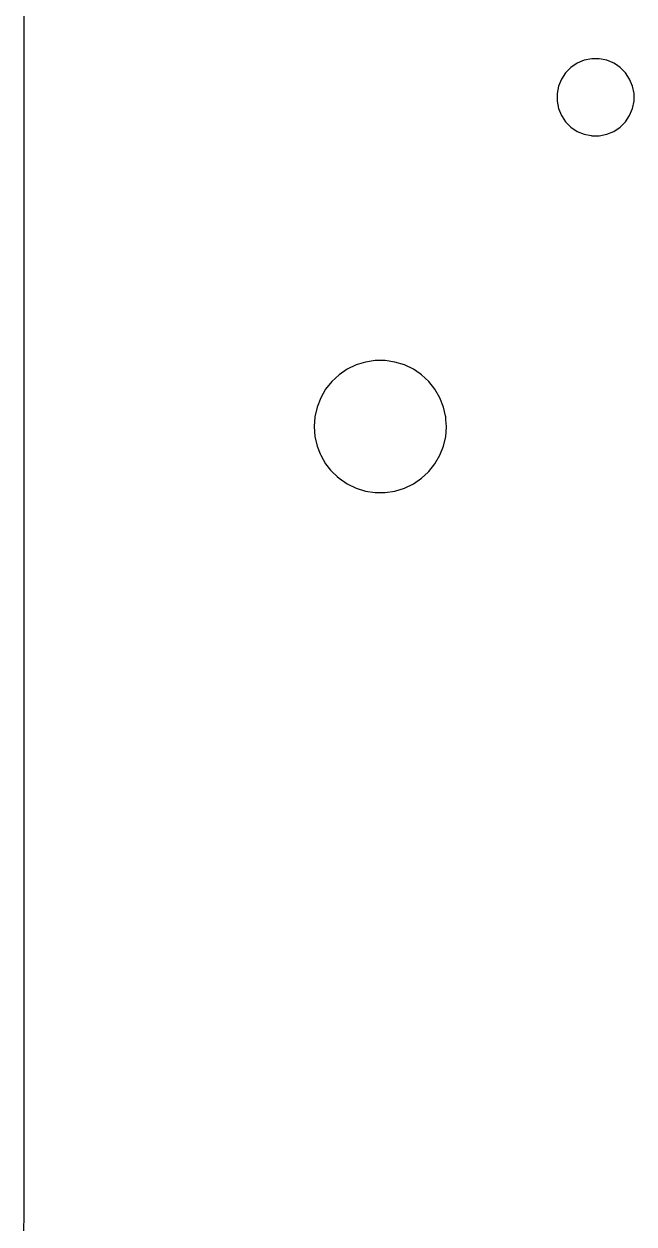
# Model space of a CAD drawing. Extents: x 51 to 261, y -150 to -32.
# Drawn here: x 156.8 to 173.46, y -106.35 to -73.61 of the extents above; entities that cross this region are included whole.
import ezdxf

# ---------------------------------------------------------------- set-up
doc = ezdxf.new("R2010")
doc.units = 0
doc.layers.add('BLACK', color=7, linetype='CONTINUOUS')

msp = doc.modelspace()

# ---------------------------------------------------------------- linework, layer by layer
at = {"layer": 'BLACK', "linetype": 'CONTINUOUS'}
for p, q in [((156.80906, -73.982999), (156.809654, -70.362974)), ((156.808811, -75.503991), (156.80906, -73.982999)), ((172.098387, -74.597331), (171.907211, -74.676519)), ((172.098395, -74.597329), (172.098387, -74.597331)), ((172.301338, -74.556961), (172.098395, -74.597329)), ((172.301343, -74.556961), (172.301338, -74.556961)), ((172.508273, -74.556961), (172.301343, -74.556961)), ((172.508277, -74.556961), (172.508273, -74.556961)), ((172.71122, -74.597329), (172.508277, -74.556961)), ((172.711228, -74.597331), (172.71122, -74.597329)), ((172.890557, -74.671612), (172.711228, -74.597331)), ((171.588832, -74.937803), (171.473866, -75.109864)), ((171.73515, -74.791485), (171.588832, -74.937803)), ((171.907211, -74.676519), (171.73515, -74.791485)), ((172.902406, -74.67652), (172.890557, -74.671612)), ((172.949323, -74.707869), (172.902406, -74.67652)), ((173.074465, -74.791485), (172.949323, -74.707869)), ((173.220783, -74.937803), (173.074465, -74.791485)), ((173.220785, -74.937806), (173.220783, -74.937803)), ((173.335749, -75.109863), (173.220785, -74.937806)), ((171.394676, -75.301048), (171.354308, -75.503991)), ((171.394678, -75.30104), (171.394676, -75.301048)), ((171.473866, -75.109864), (171.394678, -75.30104)), ((173.414938, -75.301041), (173.335749, -75.109863)), ((173.455308, -75.503996), (173.414938, -75.301041)), ((156.808622, -76.657978), (156.808811, -75.503991)), ((171.354308, -75.503991), (171.354308, -75.71093)), ((173.455308, -75.537823), (173.455308, -75.503996)), ((173.455308, -75.710926), (173.455308, -75.537823)), ((171.354308, -75.71093), (171.394676, -75.913873)), ((171.394676, -75.913873), (171.394678, -75.913881)), ((171.394678, -75.913881), (171.472915, -76.102762)), ((173.335749, -76.105059), (173.414938, -75.913881)), ((173.414938, -75.913881), (173.455308, -75.710926)), ((171.472915, -76.102762), (171.473867, -76.105059)), ((171.473867, -76.105059), (171.493266, -76.134092)), ((171.493266, -76.134092), (171.588832, -76.277118)), ((171.588832, -76.277118), (171.73515, -76.423436)), ((173.074463, -76.423438), (173.220785, -76.277116)), ((173.220785, -76.277116), (173.335749, -76.105059)), ((171.73515, -76.423436), (171.735153, -76.423438)), ((171.735153, -76.423438), (171.90721, -76.538402)), ((171.90721, -76.538402), (172.098388, -76.617591)), ((172.098388, -76.617591), (172.281606, -76.654035)), ((172.508275, -76.65796), (172.711228, -76.617591)), ((172.711228, -76.617591), (172.902406, -76.538402)), ((172.902406, -76.538402), (173.074463, -76.423438)), ((156.808194, -79.267658), (156.808622, -76.657978)), ((172.281606, -76.654035), (172.301338, -76.65796)), ((172.301338, -76.65796), (172.301342, -76.657961)), ((172.301342, -76.657961), (172.301343, -76.657961)), ((172.301343, -76.657961), (172.508274, -76.657961)), ((172.508274, -76.657961), (172.508275, -76.65796)), ((156.80732, -84.591673), (156.808194, -79.267658)), ((166.127218, -82.831398), (165.86935, -82.91094)), ((166.127224, -82.831396), (166.127218, -82.831398)), ((166.394055, -82.791178), (166.127224, -82.831396)), ((166.394063, -82.791178), (166.394055, -82.791178)), ((166.663921, -82.791178), (166.394063, -82.791178)), ((166.663928, -82.791178), (166.663921, -82.791178)), ((166.930759, -82.831396), (166.663928, -82.791178)), ((166.930765, -82.831398), (166.930759, -82.831396)), ((167.188637, -82.910941), (166.930765, -82.831398)), ((165.626222, -83.028024), (165.40325, -83.180043)), ((165.86935, -82.91094), (165.626222, -83.028024)), ((167.431759, -83.028022), (167.188635, -82.910941)), ((167.188635, -82.910941), (167.188637, -82.910941)), ((167.43176, -83.028023), (167.431759, -83.028022)), ((167.431761, -83.028024), (167.43176, -83.028023)), ((167.431767, -83.028027), (167.431761, -83.028024)), ((167.619504, -83.156024), (167.431767, -83.028027)), ((167.654733, -83.180043), (167.619504, -83.156024)), ((165.205434, -83.363588), (165.037177, -83.574576)), ((165.40325, -83.180043), (165.205434, -83.363588)), ((167.852549, -83.363588), (167.654733, -83.180043)), ((167.852552, -83.363592), (167.852549, -83.363588)), ((167.852553, -83.363593), (167.852552, -83.363592)), ((168.020807, -83.574576), (167.852553, -83.363593)), ((164.902248, -83.808281), (164.803658, -84.059482)), ((164.90225, -83.808277), (164.902248, -83.808281)), ((165.037177, -83.574576), (164.90225, -83.808277)), ((168.155735, -83.80828), (168.020807, -83.574576)), ((168.254326, -84.059483), (168.155735, -83.80828)), ((164.803656, -84.059489), (164.743608, -84.322576)), ((164.803658, -84.059482), (164.803656, -84.059489)), ((168.308141, -84.295263), (168.254326, -84.059483)), ((164.743608, -84.322576), (164.723443, -84.591673)), ((168.314375, -84.322576), (168.308141, -84.295263)), ((168.320827, -84.408675), (168.314375, -84.322576)), ((168.334541, -84.591673), (168.320827, -84.408675)), ((156.805235, -97.300829), (156.80732, -84.591673)), ((164.723443, -84.591673), (164.723443, -84.591682)), ((164.723443, -84.591682), (164.743608, -84.860779)), ((168.314375, -84.860781), (168.323314, -84.74149)), ((168.323314, -84.74149), (168.334541, -84.591682)), ((168.334541, -84.591682), (168.334541, -84.591673)), ((164.743608, -84.860779), (164.803656, -85.123866)), ((164.803656, -85.123866), (164.803658, -85.123873)), ((164.803658, -85.123873), (164.886934, -85.336056)), ((168.155735, -85.375076), (168.254326, -85.123873)), ((168.254326, -85.123873), (168.314375, -84.860781)), ((164.886934, -85.336056), (164.902249, -85.375076)), ((164.902249, -85.375076), (165.037177, -85.60878)), ((168.020807, -85.60878), (168.155735, -85.375076)), ((165.037177, -85.60878), (165.173072, -85.779187)), ((165.173072, -85.779187), (165.205434, -85.819767)), ((167.852553, -85.819763), (168.020807, -85.60878)), ((165.205434, -85.819767), (165.34963, -85.95356)), ((165.34963, -85.95356), (165.403251, -86.003313)), ((165.403251, -86.003313), (165.626218, -86.155329)), ((167.431767, -86.155329), (167.654733, -86.003313)), ((167.654733, -86.003313), (167.836871, -85.834314)), ((167.836871, -85.834314), (167.852549, -85.819767)), ((167.852549, -85.819765), (167.852553, -85.819763)), ((167.852549, -85.819767), (167.852549, -85.819765)), ((165.626218, -86.155329), (165.869351, -86.272416)), ((165.869351, -86.272416), (166.12722, -86.351958)), ((166.12722, -86.351958), (166.127221, -86.351958)), ((166.127221, -86.351958), (166.127224, -86.351959)), ((166.127224, -86.351959), (166.394055, -86.392177)), ((166.394055, -86.392177), (166.39406, -86.392177)), ((166.39406, -86.392177), (166.394063, -86.392178)), ((166.394063, -86.392178), (166.394064, -86.392178)), ((166.394064, -86.392178), (166.66392, -86.392178)), ((166.66392, -86.392178), (166.663921, -86.392178)), ((166.663921, -86.392178), (166.663928, -86.392177)), ((166.663928, -86.392177), (166.930759, -86.351959)), ((166.930759, -86.351959), (166.93076, -86.351958)), ((166.93076, -86.351958), (166.930764, -86.351958)), ((166.930764, -86.351958), (167.188633, -86.272416)), ((167.188633, -86.272416), (167.431767, -86.155329)), ((156.805043, -98.472391), (156.805235, -97.300829)), ((156.804876, -99.492873), (156.805043, -98.472391)), ((156.804422, -102.261124), (156.804876, -99.492873)), ((156.80423, -103.432686), (156.804422, -102.261124)), ((156.804063, -104.453168), (156.80423, -103.432686)), ((156.803879, -105.573323), (156.804063, -104.453168)), ((156.803451, -108.183003), (156.803879, -105.573323))]:
    msp.add_line(p, q, dxfattribs=at)

doc.saveas('drawing.dxf')
